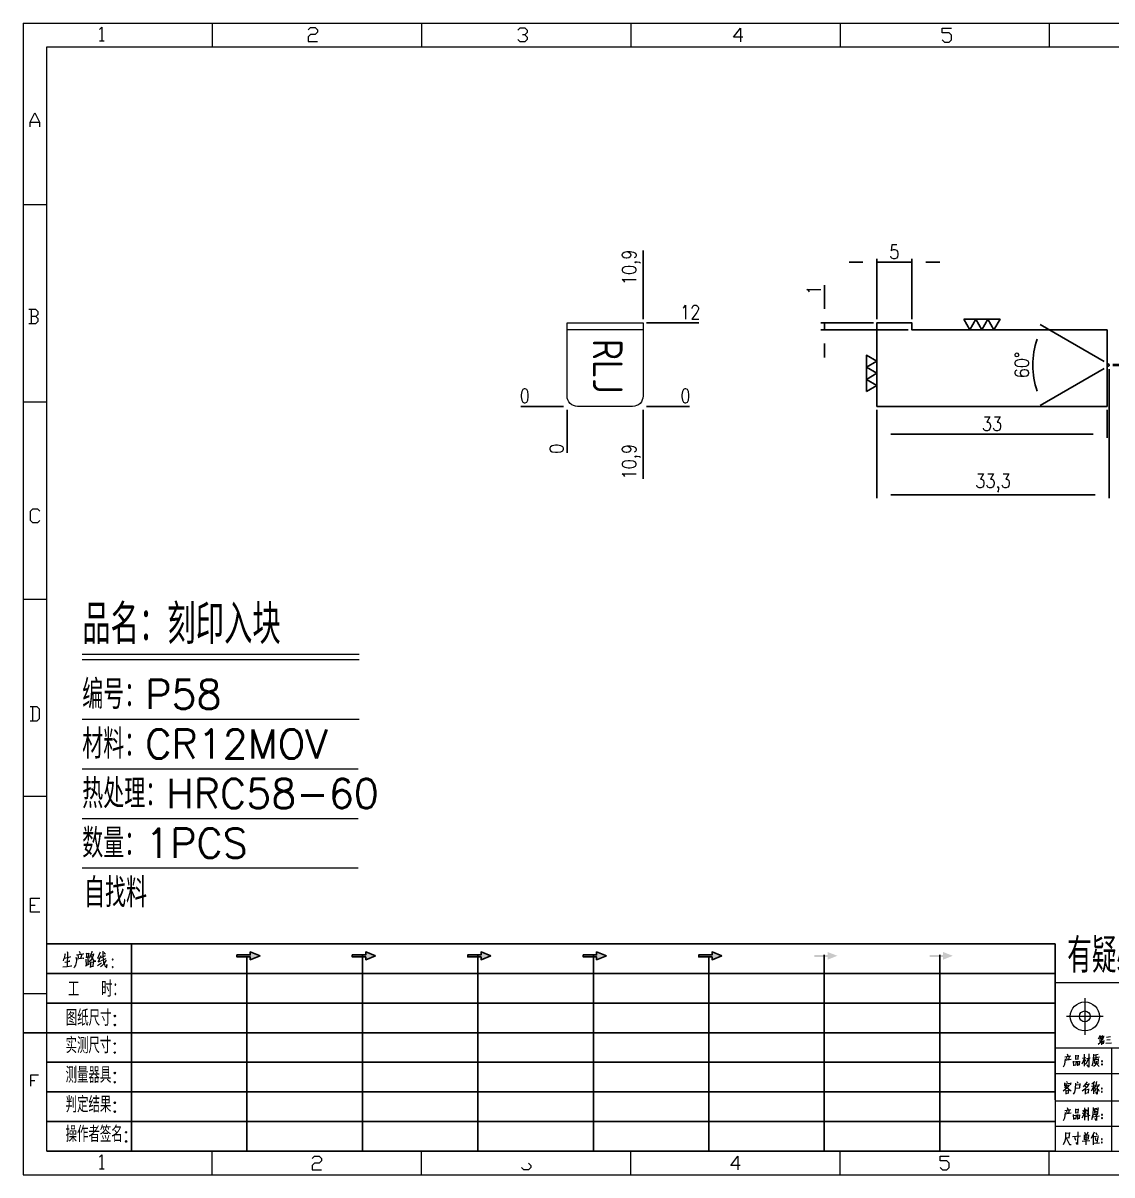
# Model space of a CAD drawing. Header units: millimetres. Extents: x 88508 to 142116, y -5268 to 20283.
# Drawn here: x 99286.1 to 99442.2, y 7133.4 to 7298.5 of the extents above; entities that cross this region are included whole.
import ezdxf
from ezdxf.enums import TextEntityAlignment as Align

# ---------------------------------------------------------------- set-up
doc = ezdxf.new("R2010")
doc.units = ezdxf.units.MM
doc.linetypes.add('HIDDEN', pattern=[0])
for name, color, linetype in [('DIE_P', 2, 'Continuous'), ('DIM', 4, 'Continuous'), ('MATER', 8, 'Continuous'), ('PPS_P', 2, 'Continuous')]:
    doc.layers.add(name, color=color, linetype=linetype)
doc.styles.add('chinesef_fs', font='simplex.shx', dxfattribs={"bigfont": 'gbcbig.shx'})
doc.styles.add('GBENOR_', font='gbenor.shx', dxfattribs={"bigfont": 'gbcbig'})
doc.styles.add('LYJ', font='gbenor.shx', dxfattribs={"bigfont": 'gbcbig.shx'})
doc.styles.get("Standard").update_dxf_attribs({"font": 'txt.shx', "width": 0.85, "bigfont": 'ctxt.shx'})
doc.styles.add('TXT', font='txt.shx', dxfattribs={"width": 0.8, "bigfont": 'ctxt.shx'})
doc.dimstyles.new('T-2-WX', dxfattribs={"dimtxt": 2, "dimasz": 2, "dimexe": 0.5, "dimexo": 0.5, "dimgap": 0.5, "dimtad": 1, "dimtxsty": 'Standard', "dimblk": 'OPEN30', "dimcen": 0, "dimazin": 3, "dimtfac": 1, "dimtmove": 0, "dimatfit": 3, "dimldrblk": 'OPEN30', "dimlwd": -1, "dimlwe": -1})

# ---------------------------------------------------------------- blocks, each defined once
blk = doc.blocks.new('U40')
for points in [[(351.8, 337.7), (351.8, 333.2), (367, 339.3), (351.8, 345.3), (351.8, 340.8), (331.2, 340.8), (331.2, 337.7)], [(545.7, 339.3), (530.6, 345.3), (530.6, 340.8), (509.9, 340.8), (509.9, 337.7), (530.6, 337.7), (530.6, 333.2)], [(724.5, 339.3), (709.3, 345.3), (709.3, 340.8), (688.7, 340.8), (688.7, 337.7), (709.3, 337.7), (709.3, 333.2)], [(903.3, 339.3), (888.1, 345.3), (888.1, 340.8), (867.5, 340.8), (867.5, 337.7), (888.1, 337.7), (888.1, 333.2)], [(1082.1, 339.3), (1066.9, 345.3), (1066.9, 340.8), (1046.3, 340.8), (1046.3, 337.7), (1066.9, 337.7), (1066.9, 333.2)], [(1245.7, 337.7), (1245.7, 333.2), (1260.9, 339.3), (1245.7, 345.3), (1245.7, 340.8), (1225.1, 340.8), (1225.1, 337.7)], [(1424.5, 337.7), (1424.5, 333.2), (1439.7, 339.3), (1424.5, 345.3), (1424.5, 340.8), (1403.8, 340.8), (1403.8, 337.7)]]:
    blk.add_hatch(color=3).paths.add_polyline_path(points)
at = {"color": 254, "lineweight": 18}
for p, q in [((0, 1783.5), (0, 0)), ((0, 1783.5), (2530.2, 1783.5)), ((941.1, 1783.5), (941.1, 1746.5)), ((1265.1, 1783.5), (1265.1, 1746.5)), ((1589.1, 1783.5), (1589.1, 1746.5)), ((37, 37), (37, 1746.5)), ((37, 1746.5), (2493.2, 1746.5)), ((0, 1502.7), (37, 1502.7)), ((0, 1197.2), (37, 1197.2)), ((0, 891.7), (37, 891.7)), ((0, 586.3), (37, 586.3)), ((1598.1, 298), (2493.2, 298)), ((0, 280.8), (37, 280.8)), ((1598.2, 196.6), (2493.2, 196.6)), ((2493.2, 156.4), (1598.2, 156.4)), ((2493.2, 114.1), (1598.2, 114.1)), ((2493.2, 75), (1598.2, 75)), ((37, 37), (2493.2, 37)), ((941.1, 0), (941.1, 37)), ((1265.1, 0), (1265.1, 37)), ((1589.1, 0), (1589.1, 37)), ((0, 0), (2530.2, 0))]:
    blk.add_line(p, q, dxfattribs=at)
at = {"color": 254, "linetype": 'Continuous', "lineweight": 18}
for p, q in [((293.1, 1783.5), (293.1, 1746.5)), ((617.1, 1783.5), (617.1, 1746.5)), ((1598.1, 298), (1598.1, 37)), ((1598.2, 298), (1598.2, 37)), ((1685.3, 196.6), (1685.3, 37)), ((293.1, 0), (293.1, 37)), ((617.1, 0), (617.1, 37))]:
    blk.add_line(p, q, dxfattribs=at)
for p, q in [((38, 357.6), (1598.2, 357.6)), ((1598.2, 357.6), (1598.2, 116.2)), ((38, 311.8), (1598.2, 311.8)), ((37.1, 266), (1598.2, 266)), ((0.1, 220.2), (1598.2, 220.2)), ((37.1, 174.4), (1598.2, 174.4)), ((37.1, 128.6), (1598.2, 128.6)), ((37.1, 82.8), (1598.2, 82.8))]:
    blk.add_line(p, q)
at = {"color": 254}
for p, q in [((167.8, 37), (167.8, 357.6)), ((525.5, 37), (525.5, 340.8)), ((704.3, 37), (704.3, 340.8)), ((883.1, 37), (883.1, 340.8)), ((1240.6, 37), (1240.6, 340.8)), ((1419.4, 37), (1419.4, 340.8)), ((346.7, 37), (346.7, 337.9)), ((1061.9, 37), (1061.9, 337.7)), ((1598.2, 37), (38, 37))]:
    blk.add_line(p, q, dxfattribs=at)
at = {"color": 92, "lineweight": 18}
for p, q in [((1644.1, 273.9), (1644.1, 217)), ((1672.4, 245.5), (1615.5, 245.5))]:
    blk.add_line(p, q, dxfattribs=at)
for points in [[(118.3, 1773.7), (121.9, 1777.3), (121.9, 1755.8)], [(441.4, 1773.1), (445, 1776.7), (452.2, 1776.7), (455.8, 1773.1), (455.8, 1769.5), (452.2, 1765.9), (445, 1765.9), (441.4, 1762.3), (441.4, 1755.1), (455.8, 1755.1)], [(766.4, 1772.4), (770, 1776), (777.2, 1776), (780.8, 1772.4), (780.8, 1768.8), (777.2, 1765.2), (773.6, 1765.2)], [(1114.4, 1761.4), (1100, 1761.4), (1110.8, 1775.8), (1110.8, 1754.2)], [(1423.4, 1757.7), (1427, 1754.1), (1434.2, 1754.1), (1437.8, 1757.7), (1437.8, 1764.9), (1434.2, 1768.5), (1423.4, 1768.5), (1423.4, 1775.7), (1437.8, 1775.7)], [(118.3, 1755.8), (125.5, 1755.8)], [(777.2, 1765.2), (780.8, 1761.6), (780.8, 1758), (777.2, 1754.4), (770, 1754.4), (766.4, 1758)], [(11.1, 1622.8), (11.1, 1630), (18.3, 1644.4), (25.5, 1630), (25.5, 1622.8)], [(11.1, 1630), (25.5, 1630)], [(20, 1329), (23.6, 1332.6), (23.6, 1336.2), (20, 1339.8), (9.2, 1339.8)], [(12.8, 1339.8), (12.8, 1318.2)], [(9.2, 1318.2), (20, 1318.2), (23.6, 1321.8), (23.6, 1325.4), (20, 1329), (12.8, 1329)], [(26.1, 1013.2), (22.5, 1009.6), (15.3, 1009.6), (11.7, 1013.2), (11.7, 1027.6), (15.3, 1031.2), (22.5, 1031.2), (26.1, 1027.6)], [(11, 703.2), (21.8, 703.2), (25.4, 706.8), (25.4, 721.2), (21.8, 724.8), (11, 724.8)], [(14.6, 724.8), (14.6, 703.2)], [(26.1, 407), (11.7, 407), (11.7, 428.6), (26.1, 428.6)], [(11.7, 417.8), (18.9, 417.8)], [(1613.5, 179.9), (1612.8, 170.8), (1610.8, 166.8)], [(1613, 182.8), (1622.3, 184.3)], [(1613.3, 177.7), (1623.2, 179.2)], [(1615.9, 182.1), (1616.3, 179)], [(1616.6, 187.6), (1617.9, 184.5)], [(1619.7, 183.6), (1618.8, 178.8)], [(1629.6, 185.4), (1629.6, 178.6)], [(1629.6, 184.3), (1634, 184.7)], [(1629.6, 179.4), (1634.2, 179.9)], [(1633.8, 179.9), (1634.2, 185.4)], [(1640, 172.1), (1643.5, 180.5)], [(1645.9, 181.4), (1640.4, 180.5)], [(1643.5, 168.2), (1643.5, 186.9)], [(1645.5, 176.1), (1643.5, 179.2)], [(1649.7, 180.8), (1647, 174.8), (1644.8, 171)], [(1646.6, 180.3), (1652.3, 181.2)], [(1650.1, 187.6), (1650.1, 167.1), (1647.7, 170.6)], [(1657.4, 186.9), (1657.2, 179), (1656.5, 173.7), (1654.8, 168.4)], [(1664.9, 186.7), (1657.4, 184.7)], [(1657.8, 181.2), (1666.7, 182.8)], [(1659.2, 179.7), (1659.2, 172.4)], [(1664.5, 179), (1659.2, 178.1)], [(1661.6, 178.6), (1661.8, 185.2)], [(1664.7, 180.1), (1664.5, 172.1)], [(1626.9, 168.8), (1626.7, 176.3)], [(1626.9, 175.2), (1630.5, 175.7)], [(1626.9, 170.2), (1630.7, 170.6)], [(1630.5, 176.1), (1630.3, 170.6)], [(1632.7, 176.3), (1632.7, 168.8)], [(1636.2, 175.7), (1632.9, 175.2)], [(1632.9, 170.4), (1636.4, 170.8)], [(1636, 170.8), (1636.4, 176.1)], [(1662, 176.3), (1661.4, 172.4), (1660, 169.7), (1657.6, 167.7)], [(1662.3, 172.4), (1666.2, 168)], [(12.3, 137.7), (12.3, 155), (23.8, 155)], [(12.3, 146.4), (18.1, 146.4)], [(1615.9, 144.9), (1617.5, 143.1)], [(1632.3, 144.9), (1633.2, 142)], [(1647.7, 144.2), (1641.5, 136.3)], [(1659.4, 144.2), (1655.2, 140.5)], [(1662.3, 144.9), (1661.2, 139.2), (1660.1, 135.2)], [(1619.7, 139.4), (1616.8, 135), (1610.6, 129.7)], [(1612.8, 142.5), (1612.4, 138.1)], [(1615.9, 140.3), (1612.4, 135)], [(1612.8, 141.2), (1622.3, 142)], [(1614.6, 131.2), (1614.8, 125)], [(1614.6, 130.3), (1619.2, 131.2)], [(1614.8, 137.8), (1619.2, 138.9)], [(1614.8, 126.1), (1619.5, 127)], [(1615.1, 136.3), (1621.7, 131), (1623, 131)], [(1619, 127), (1619.5, 131.9)], [(1622.6, 142.5), (1621.2, 138.9)], [(1629.6, 142), (1629.2, 133.6), (1628.3, 128.3), (1626.1, 125)], [(1629.2, 134.3), (1636.2, 135)], [(1629.4, 139.6), (1636, 140.3)], [(1636.2, 141.6), (1635.8, 135)], [(1650.8, 141.4), (1647.3, 136.1), (1644.2, 133), (1639.8, 129.9)], [(1644, 138.9), (1645.7, 136.1)], [(1644.6, 133.4), (1644.6, 125)], [(1644.6, 131.9), (1650.2, 132.8)], [(1644.6, 126.8), (1650.4, 127.5)], [(1645.1, 140.3), (1650.2, 140.7)], [(1649.9, 127.5), (1650.4, 133.2)], [(1657.7, 137.4), (1656.1, 133.6), (1654.1, 129.9)], [(1654.6, 137.4), (1659.9, 138.3)], [(1657.7, 142), (1657.7, 125.5)], [(1657.7, 136.3), (1659.6, 133.9)], [(1661.4, 134.1), (1659, 128.6)], [(1663, 137.6), (1663, 125.3), (1661, 128.1)], [(1661.4, 138.9), (1665.8, 139.6)], [(1664.3, 133.6), (1666.5, 129.9)], [(1666.3, 140), (1664.9, 136.7)], [(1613.5, 96.9), (1612.8, 87.8), (1610.8, 83.9)], [(1613, 99.8), (1622.3, 101.3)], [(1613.3, 94.7), (1623.2, 96.2)], [(1615.9, 99.1), (1616.3, 96)], [(1616.6, 104.6), (1617.9, 101.5)], [(1619.7, 100.6), (1618.8, 95.8)], [(1626.9, 85.8), (1626.7, 93.4)], [(1626.9, 92.3), (1630.5, 92.7)], [(1629.6, 102.4), (1629.6, 95.6)], [(1629.6, 101.3), (1634, 101.8)], [(1629.6, 96.4), (1634.2, 96.9)], [(1630.5, 93.1), (1630.3, 87.6)], [(1632.7, 93.4), (1632.7, 85.8)], [(1636.2, 92.7), (1632.9, 92.3)], [(1633.8, 96.9), (1634.2, 102.4)], [(1636, 87.8), (1636.4, 93.1)], [(1643.5, 96), (1641.5, 91.6), (1639.5, 88.1)], [(1640, 95.6), (1645.9, 96.4)], [(1641.1, 100.9), (1641.9, 97.6)], [(1643.5, 104), (1643.5, 85)], [(1643.5, 95.1), (1645.3, 92.3)], [(1645.5, 101.3), (1644.2, 96.2)], [(1645, 90.7), (1652.3, 92.7)], [(1646.8, 101.1), (1647.9, 98.4)], [(1646.8, 96.9), (1648.1, 93.6)], [(1649.7, 84.5), (1649.7, 104.2)], [(1657, 104.4), (1656.3, 93.1), (1654.5, 85.4)], [(1657, 102.6), (1666, 103.7)], [(1657.2, 90), (1666.9, 91.4)], [(1658.3, 93.8), (1664.2, 94.7)], [(1659.2, 101.8), (1659.2, 95.1)], [(1664.7, 101.1), (1659.2, 100.4)], [(1659.2, 98), (1663.4, 98.7)], [(1659.2, 96), (1664.7, 96.7)], [(1661.4, 92.9), (1662, 90.7), (1662, 84.5), (1659.8, 87.2)], [(1661.8, 91.6), (1664.5, 94.9)], [(1664.2, 96.7), (1664.7, 101.8)], [(1626.9, 87.2), (1630.7, 87.6)], [(1632.9, 87.4), (1636.4, 87.8)], [(1614.4, 65.7), (1614.2, 57.3), (1613.3, 52.3), (1610.4, 46.5)], [(1614.2, 57.3), (1620.6, 58.2)], [(1620.6, 64.8), (1614.4, 64.2)], [(1615.3, 57.3), (1620.6, 47.4), (1622.8, 47.4)], [(1619.9, 58.2), (1620.8, 65.7)], [(1625.2, 59.3), (1637.6, 60.6)], [(1630.1, 53.6), (1628.7, 58)], [(1633.4, 66.6), (1632.9, 47.2), (1630.7, 50)], [(1639.8, 52.5), (1652.1, 53.6)], [(1642.9, 62.2), (1642.9, 54.5)], [(1649.5, 61.8), (1642.9, 61.1)], [(1642.9, 55.1), (1649.9, 55.8)], [(1643.5, 66.2), (1645.1, 62.4)], [(1643.8, 58.4), (1648.6, 58.9)], [(1646.2, 46.7), (1646.2, 61.3)], [(1648.6, 66.4), (1646.8, 61.8)], [(1649.7, 62.2), (1649.3, 55.8)], [(1658.5, 66.4), (1653.9, 56.2)], [(1656.8, 62.2), (1656.8, 46.7)], [(1658.3, 59.8), (1665.8, 60.6)], [(1659.9, 57.8), (1661.2, 52.7)], [(1661.4, 65.7), (1662.7, 62.2)], [(1664.1, 58.4), (1662.5, 49.6)], [(1657.7, 49.2), (1666.7, 49.8)], [(118.3, 27.4), (121.9, 31), (121.9, 9.4)], [(447.9, 25.7), (451.5, 29.3), (458.7, 29.3), (462.3, 25.7), (462.3, 22.1), (458.7, 18.5), (451.5, 18.5), (447.9, 14.9), (447.9, 7.7), (462.3, 7.7)], [(782.7, 18.5), (786.3, 14.9), (786.3, 11.3), (782.7, 7.7), (775.5, 7.7), (771.9, 11.3)], [(1110.3, 14.9), (1095.9, 14.9), (1106.7, 29.3), (1106.7, 7.7)], [(1419.9, 11.3), (1423.5, 7.7), (1430.7, 7.7), (1434.3, 11.3), (1434.3, 18.5), (1430.7, 22.1), (1419.9, 22.1), (1419.9, 29.3), (1434.3, 29.3)], [(118.3, 9.4), (125.5, 9.4)]]:
    blk.add_lwpolyline(points, dxfattribs=at)
at = {"color": 92, "lineweight": 0}
for points in [[(65, 342.2), (64.8, 341), (64.1, 337.9), (63.6, 335.7), (62.8, 333.5), (62.1, 331.4)], [(68.4, 345.9), (68.7, 344.4), (68.1, 322.9)], [(82.6, 340.8), (93.7, 342.2), (93.3, 342.4), (92.4, 342)], [(86.1, 336.1), (86, 337.5), (85.3, 339.8)], [(86.7, 346.7), (87.9, 344.6), (88.3, 343)], [(90.3, 341), (90.4, 339.6), (89.1, 335.3)], [(97.8, 344), (98.1, 342.6), (98.1, 340.8), (98.1, 337.9), (98.1, 336.3), (98.2, 337.7), (102.1, 338.3), (101.8, 338.3), (102.1, 343.6), (102.1, 343.2), (102.1, 342.8), (98.2, 342.2)], [(105.5, 341.2), (105.9, 341), (109.6, 341.8), (109.3, 342.6), (108.5, 339.6), (107.6, 337.3), (106.9, 335.9), (105.9, 334.3), (104.3, 332), (103.1, 330.4), (101.9, 329.4)], [(106.6, 346.5), (106.5, 345.2), (105.1, 341.2), (104.2, 338.9), (103.1, 336.3), (102.6, 335.5)], [(104.9, 339.1), (105.3, 338.7), (107, 335.7), (108.6, 333.3), (109.9, 331.2), (110.3, 330.8), (112.6, 330.8), (110.2, 331.2), (109, 332.6)], [(119.3, 344.8), (119.1, 343.8), (116.8, 338.5), (115.4, 335.5), (119.3, 336.3)], [(120.3, 339.4), (118.1, 333.5), (116.4, 330), (116.1, 329.8), (120.5, 331.4)], [(121.7, 336.7), (127.7, 339.6)], [(123.4, 346.5), (123.5, 345.4), (123.5, 340.8), (123.8, 337.3), (124, 335.3), (124.2, 333.1), (124.5, 331), (124.8, 329), (125.2, 327.4), (125.9, 325.7), (126.9, 323.9), (127.9, 322.7), (128.9, 321.7), (129.6, 321.3), (129.9, 326.1), (129.4, 321.5)], [(127.7, 341.6), (127.2, 342.4), (125.7, 344.2)], [(61.4, 322.3), (68.2, 322.9), (75.3, 323.7), (74.9, 323.9), (73.8, 323.5)], [(63.8, 335.9), (73.4, 337.5), (73.1, 337.7), (72.5, 337.3)], [(64.5, 329.6), (64.8, 329.6), (65.1, 329.6), (72.5, 331), (71.9, 331), (70.9, 330.8)], [(82.6, 335.1), (82.6, 331.8), (82.3, 329), (81.9, 326.8), (81.2, 324.9), (80.3, 323.1), (79.6, 321.9), (78.8, 320.9)], [(93.3, 335.5), (94.1, 335.7), (94.3, 335.5), (82.6, 334.3), (82.6, 335.1), (82.2, 336.9)], [(96.5, 323.9), (102.8, 327.2)], [(97.2, 334.3), (97.5, 333.5), (97.7, 324.7)], [(100.2, 337.9), (100.1, 325.9)], [(100.2, 332.6), (102.4, 333.1)], [(104.2, 330), (104.5, 329), (104.5, 321.1), (104.3, 322.1), (104.5, 322.7), (109.2, 323.1), (108.6, 323.1), (109, 329.2), (109, 330), (109.3, 329.4), (108.6, 329.4), (104.6, 328.8)], [(115.3, 324.3), (121.5, 328.2)], [(128.2, 332.4), (128.1, 331.6), (126.9, 329.6), (125.8, 328), (124.5, 326.3), (123, 324.7), (121.4, 323.3), (120.1, 322.3)], [(121.4, 332.2), (128.8, 335.1)]]:
    blk.add_lwpolyline(points, dxfattribs=at)
for points in [[(367, 339.3), (351.8, 345.3), (351.8, 340.8), (331.2, 340.8), (331.2, 337.7), (351.8, 337.7), (351.8, 333.2), (367, 339.3)], [(545.7, 339.3), (530.6, 345.3), (530.6, 340.8), (509.9, 340.8), (509.9, 337.7), (530.6, 337.7), (530.6, 333.2), (545.7, 339.3)], [(724.5, 339.3), (709.3, 345.3), (709.3, 340.8), (688.7, 340.8), (688.7, 337.7), (709.3, 337.7), (709.3, 333.2), (724.5, 339.3)], [(903.3, 339.3), (888.1, 345.3), (888.1, 340.8), (867.5, 340.8), (867.5, 337.7), (888.1, 337.7), (888.1, 333.2), (903.3, 339.3)], [(1082.1, 339.3), (1066.9, 345.3), (1066.9, 340.8), (1046.3, 340.8), (1046.3, 337.7), (1066.9, 337.7), (1066.9, 333.2), (1082.1, 339.3)]]:
    blk.add_lwpolyline(points)
for points in [[(138.7, 332.4), (139.4, 333.5), (138.7, 334.5), (138, 333.5)], [(138.7, 320.9), (139.4, 321.9), (138.7, 322.9), (138, 321.9)]]:
    blk.add_lwpolyline(points, close=True, dxfattribs=at)
at = {"color": 3, "lineweight": 18}
for points in [[(1665.5, 210.9), (1668.3, 216.3)], [(1667.3, 214.2), (1670.1, 214.7)], [(1668.8, 211.7), (1668, 214.2)], [(1670.3, 211.9), (1671.9, 216.3)], [(1671.1, 214.2), (1674, 214.7)], [(1671.4, 214.2), (1672.9, 211.7)], [(1677.6, 213.5), (1684, 214.2)], [(1670.1, 206.6), (1668, 204.5), (1665, 202.1)], [(1667.1, 206.6), (1673.4, 207.3)], [(1667.3, 211.1), (1672.4, 211.6)], [(1667.3, 209.6), (1667.3, 206.6)], [(1672.5, 209.4), (1667.3, 208.9)], [(1670.1, 211.2), (1670.1, 201.3)], [(1673.5, 208.1), (1672.7, 202.9), (1671.7, 205)], [(1672.2, 209.4), (1672.5, 211.9)], [(1685.5, 204.2), (1676.6, 203.5)], [(1678.3, 209.1), (1683.5, 209.6)]]:
    blk.add_lwpolyline(points, dxfattribs=at)
at = {"color": 92, "lineweight": 18}
for points in [[(1670, 176.1), (1670, 175.9), (1670.2, 175.7), (1670.4, 175.5), (1670.6, 175.5), (1670.9, 175.5), (1671.1, 175.7), (1671.3, 175.9), (1671.3, 176.1), (1671.3, 176.4), (1671.1, 176.6), (1670.9, 176.7), (1670.6, 176.8), (1670.4, 176.7), (1670.2, 176.6), (1670, 176.4)], [(1671.3, 171), (1671.3, 171.3), (1671.1, 171.5), (1670.9, 171.7), (1670.6, 171.7), (1670.4, 171.7), (1670.2, 171.5), (1670, 171.3), (1670, 171), (1670, 170.8), (1670.2, 170.6), (1670.4, 170.4), (1670.6, 170.4), (1670.9, 170.4), (1671.1, 170.6), (1671.3, 170.8)], [(1671.1, 176.1), (1671, 176.3), (1670.9, 176.5), (1670.6, 176.6), (1670.4, 176.5), (1670.3, 176.3), (1670.2, 176.1), (1670.3, 175.9), (1670.4, 175.7), (1670.6, 175.7), (1670.9, 175.7), (1671, 175.9)], [(1671.1, 171), (1671, 171.3), (1670.9, 171.4), (1670.6, 171.5), (1670.4, 171.4), (1670.3, 171.3), (1670.2, 171), (1670.3, 170.8), (1670.4, 170.7), (1670.6, 170.6), (1670.9, 170.7), (1671, 170.8)], [(1669.8, 133.9), (1669.8, 133.6), (1670, 133.4), (1670.2, 133.3), (1670.5, 133.2), (1670.7, 133.3), (1670.9, 133.4), (1671.1, 133.6), (1671.1, 133.9), (1671.1, 134.1), (1670.9, 134.3), (1670.7, 134.5), (1670.5, 134.5), (1670.2, 134.5), (1670, 134.3), (1669.8, 134.1)], [(1671.1, 128.8), (1671.1, 129), (1670.9, 129.3), (1670.7, 129.4), (1670.5, 129.4), (1670.2, 129.4), (1670, 129.3), (1669.8, 129), (1669.8, 128.8), (1669.8, 128.5), (1670, 128.3), (1670.2, 128.2), (1670.5, 128.1), (1670.7, 128.2), (1670.9, 128.3), (1671.1, 128.5)], [(1670.9, 133.9), (1670.8, 134.1), (1670.7, 134.2), (1670.5, 134.3), (1670.2, 134.2), (1670.1, 134.1), (1670, 133.9), (1670.1, 133.6), (1670.2, 133.5), (1670.5, 133.4), (1670.7, 133.5), (1670.8, 133.6)], [(1670.9, 128.8), (1670.8, 129), (1670.7, 129.2), (1670.5, 129.2), (1670.2, 129.2), (1670.1, 129), (1670, 128.8), (1670.1, 128.6), (1670.2, 128.4), (1670.5, 128.3), (1670.7, 128.4), (1670.8, 128.6)], [(1670, 93.1), (1670, 92.9), (1670.2, 92.7), (1670.4, 92.5), (1670.6, 92.5), (1670.9, 92.5), (1671.1, 92.7), (1671.3, 92.9), (1671.3, 93.1), (1671.3, 93.4), (1671.1, 93.6), (1670.9, 93.7), (1670.6, 93.8), (1670.4, 93.7), (1670.2, 93.6), (1670, 93.4)], [(1671.1, 93.1), (1671, 93.4), (1670.9, 93.5), (1670.6, 93.6), (1670.4, 93.5), (1670.3, 93.4), (1670.2, 93.1), (1670.3, 92.9), (1670.4, 92.8), (1670.6, 92.7), (1670.9, 92.8), (1671, 92.9)], [(1671.3, 88.1), (1671.3, 88.3), (1671.1, 88.5), (1670.9, 88.7), (1670.6, 88.7), (1670.4, 88.7), (1670.2, 88.5), (1670, 88.3), (1670, 88.1), (1670, 87.8), (1670.2, 87.6), (1670.4, 87.4), (1670.6, 87.4), (1670.9, 87.4), (1671.1, 87.6), (1671.3, 87.8)], [(1671.1, 88.1), (1671, 88.3), (1670.9, 88.4), (1670.6, 88.5), (1670.4, 88.4), (1670.3, 88.3), (1670.2, 88.1), (1670.3, 87.8), (1670.4, 87.7), (1670.6, 87.6), (1670.9, 87.7), (1671, 87.8)], [(1669.8, 55.3), (1669.8, 55.1), (1670, 54.9), (1670.2, 54.7), (1670.5, 54.7), (1670.7, 54.7), (1670.9, 54.9), (1671.1, 55.1), (1671.1, 55.3), (1671.1, 55.6), (1670.9, 55.8), (1670.7, 56), (1670.5, 56), (1670.2, 56), (1670, 55.8), (1669.8, 55.6)], [(1670.9, 55.3), (1670.8, 55.6), (1670.7, 55.7), (1670.5, 55.8), (1670.2, 55.7), (1670.1, 55.6), (1670, 55.3), (1670.1, 55.1), (1670.2, 55), (1670.5, 54.9), (1670.7, 55), (1670.8, 55.1)], [(1671.1, 50.3), (1671.1, 50.5), (1670.9, 50.7), (1670.7, 50.9), (1670.5, 50.9), (1670.2, 50.9), (1670, 50.7), (1669.8, 50.5), (1669.8, 50.3), (1669.8, 50), (1670, 49.8), (1670.2, 49.7), (1670.5, 49.6), (1670.7, 49.7), (1670.9, 49.8), (1671.1, 50)], [(1670.9, 50.3), (1670.8, 50.5), (1670.7, 50.7), (1670.5, 50.7), (1670.2, 50.7), (1670.1, 50.5), (1670, 50.3), (1670.1, 50), (1670.2, 49.9), (1670.5, 49.8), (1670.7, 49.9), (1670.8, 50)]]:
    blk.add_lwpolyline(points, close=True, dxfattribs=at)
for radius in [22.5, 8.37]:
    blk.add_circle((1644.1, 245.5), radius, dxfattribs=at)
at = {"color": 3, "style": 'chinesef_fs'}
for s, height, p in [('有疑必问 不可盲目加工', 53.079, (1616.8, 313.1)), ('工  时：', 24.57, (69.5, 275.7)), ('图纸尺寸:', 24.57, (66.2, 230.9)), ('实测尺寸:', 24.57, (65.9, 188.4)), ('测量器具:', 24.57, (65.9, 142.6)), ('判定结果:', 24.57, (65.9, 96.8)), ('操作者签名:', 24.57, (65.9, 51))]:
    blk.add_text(s, height=height, dxfattribs=at).set_placement(p)
at = {"lineweight": 18, "style": 'GBENOR_'}
blk.add_attdef('文档路径', (2126, 386.9), '', height=17.8, dxfattribs=at)
at = {"lineweight": 20, "style": 'TXT'}
for tag, height, p in [('18-**-**', 16.3, (1866.6, 256.2)), ('客户名称', 16.1, (1741.1, 134, 0)), ('料厚:', 16.1, (1741.3, 93.2, 0))]:
    blk.add_attdef(tag, text='', height=height, dxfattribs=at).set_placement(p, align=Align.MIDDLE)
for tag, p, height in [('88888', (1850.9, 207.5), 14.9), ('材质:', (1691.2, 168, 0), 16.1), ('核准', (1869.4, 127.5, 0), 16.1), ('设计', (1868.8, 88.3, 0), 16.1), ('绘图', (1868.2, 49.1, 0), 16.1)]:
    blk.add_attdef(tag, p, '', height=height, dxfattribs=at)
for tag, p, height, width in [('3', (2234.7, 206.9), 15.8, 0.7), ('4', (2234.7, 167.4), 15.8, 0.7), ('核准日期', (2041.1, 124.2, 0), 16.1, 0.68), ('设计日期', (2041.1, 84.5, 0), 16.1, 0.68), ('1', (2251.9, 85.9), 14.6, 0.7), ('绘图日期', (2040.9, 46.4, 0), 16.1, 0.68), ('2', (2235, 49.2), 14.6, 0.7)]:
    blk.add_attdef(tag, p, '', height=height, dxfattribs=dict(at, width=width))
blk = doc.blocks.new('*D9667')
at = {"layer": 'Defpoints', "color": 0}
for p in [(99408.51, 7243.58), (99441.51, 7243.58), (99441.51, 7239.58)]:
    blk.add_point(p, dxfattribs=at)
at = {"layer": 'DIM', "color": 0}
for p, q in [((99408.51, 7243.08), (99408.51, 7239.08)), ((99441.51, 7243.08), (99441.51, 7239.08)), ((99410.51, 7239.58), (99439.51, 7239.58))]:
    blk.add_line(p, q, dxfattribs=at)
at = {"layer": 'DIM', "color": 0, "insert": (99425.01, 7241.08), "char_height": 2, "attachment_point": 5}
blk.add_mtext('33', dxfattribs=at)
blk = doc.blocks.new('_Open30')
blk = doc.blocks.new('*D9668')
at = {"layer": 'Defpoints', "color": 0}
for p in [(99441.81, 7249.43), (99408.51, 7243.58), (99441.81, 7230.91)]:
    blk.add_point(p, dxfattribs=at)
at = {"layer": 'DIM', "color": 0}
for p, q in [((99441.81, 7248.93), (99441.81, 7230.41)), ((99408.51, 7243.08), (99408.51, 7230.41)), ((99410.51, 7230.91), (99439.81, 7230.91))]:
    blk.add_line(p, q, dxfattribs=at)
at = {"layer": 'DIM', "color": 0, "insert": (99425.16, 7232.6), "char_height": 2, "attachment_point": 5}
blk.add_mtext('33,3', dxfattribs=at)
blk = doc.blocks.new('*D9669')
at = {"layer": 'Defpoints', "color": 0}
for p in [(99431.02, 7251.43), (99441.51, 7249.75), (99441.51, 7249.26), (99441.81, 7249.58), (99441.81, 7249.43)]:
    blk.add_point(p, dxfattribs=at)
at = {"layer": 'DIM', "color": 0}
for p, q in [((99441.08, 7250), (99431.9, 7255.3)), ((99441.08, 7249.01), (99431.9, 7243.71))]:
    blk.add_line(p, q, dxfattribs=at)
blk.add_arc((99441.94, 7249.5), 11.09, 160.3452, 199.6548, dxfattribs=at)
at = {"layer": 'DIM', "color": 0, "insert": (99429.3, 7249.5), "char_height": 2, "attachment_point": 5, "rotation": 90}
blk.add_mtext('60%%d', dxfattribs=at)
blk = doc.blocks.new('*D9670')
at = {"layer": 'Defpoints', "color": 0}
for p in [(99441.81, 7249.58), (99441.81, 7249.43), (99446.28, 7249.43)]:
    blk.add_point(p, dxfattribs=at)
at = {"layer": 'DIM', "color": 0}
for p, q in [((99446.28, 7251.58), (99446.28, 7253.58)), ((99442.31, 7249.58), (99446.78, 7249.58)), ((99442.31, 7249.43), (99446.78, 7249.43)), ((99446.28, 7249.58), (99446.28, 7249.43)), ((99446.28, 7247.43), (99446.28, 7239.25))]:
    blk.add_line(p, q, dxfattribs=at)
at = {"layer": 'DIM', "color": 0, "insert": (99444.59, 7242.34), "char_height": 2, "attachment_point": 5, "rotation": 90}
blk.add_mtext('0,15', dxfattribs=at)
blk = doc.blocks.new('*D9671')
at = {"layer": 'Defpoints', "color": 0}
for p in [(99413.51, 7264.25), (99408.51, 7255.58), (99413.51, 7255.58)]:
    blk.add_point(p, dxfattribs=at)
at = {"layer": 'DIM', "color": 0}
for p, q in [((99408.51, 7256.08), (99408.51, 7264.75)), ((99413.51, 7256.08), (99413.51, 7264.75)), ((99406.51, 7264.25), (99404.51, 7264.25)), ((99408.51, 7264.25), (99413.51, 7264.25)), ((99415.51, 7264.25), (99417.51, 7264.25))]:
    blk.add_line(p, q, dxfattribs=at)
at = {"layer": 'DIM', "color": 0, "insert": (99411.01, 7265.75), "char_height": 2, "attachment_point": 5}
blk.add_mtext('5', dxfattribs=at)
blk = doc.blocks.new('*D9672')
at = {"layer": 'Defpoints', "color": 0}
for p in [(99400.98, 7255.58), (99408.51, 7255.58), (99413.51, 7254.58)]:
    blk.add_point(p, dxfattribs=at)
at = {"layer": 'DIM', "color": 0}
for p, q in [((99400.98, 7257.58), (99400.98, 7260.98)), ((99408.01, 7255.58), (99400.48, 7255.58)), ((99400.98, 7254.58), (99400.98, 7255.58)), ((99413.01, 7254.58), (99400.48, 7254.58)), ((99400.98, 7252.58), (99400.98, 7250.58))]:
    blk.add_line(p, q, dxfattribs=at)
at = {"layer": 'DIM', "color": 0, "insert": (99399.48, 7260.28), "char_height": 2, "attachment_point": 5, "rotation": 90}
blk.add_mtext('1', dxfattribs=at)
blk = doc.blocks.new('*D9673')
at = {"layer": 'Defpoints', "color": 0}
for p in [(99364.09, 7243.58), (99374.99, 7243.58), (99379.99, 7243.58)]:
    blk.add_point(p, dxfattribs=at)
at = {"layer": 'DIM', "color": 0}
blk.add_line((99375.49, 7243.58), (99381.62, 7243.58), dxfattribs=at)
at = {"layer": 'DIM', "color": 0, "insert": (99381.05, 7245.08), "char_height": 2, "attachment_point": 5}
blk.add_mtext('0', dxfattribs=at)
blk = doc.blocks.new('*D9674')
at = {"layer": 'Defpoints', "color": 0}
for p in [(99374.99, 7255.58), (99379.99, 7255.58), (99364.09, 7243.58)]:
    blk.add_point(p, dxfattribs=at)
at = {"layer": 'DIM', "color": 0}
for p, q in [((99375.49, 7255.58), (99378.99, 7255.58)), ((99378.99, 7255.58), (99375.99, 7255.58)), ((99375.99, 7255.58), (99383, 7255.58))]:
    blk.add_line(p, q, dxfattribs=at)
at = {"layer": 'DIM', "color": 0, "insert": (99381.74, 7257.08), "char_height": 2, "attachment_point": 5}
blk.add_mtext('12', dxfattribs=at)
blk = doc.blocks.new('*D9675')
at = {"layer": 'Defpoints', "color": 0}
for p in [(99359.09, 7243.58), (99364.09, 7243.58), (99364.09, 7243.58)]:
    blk.add_point(p, dxfattribs=at)
at = {"layer": 'DIM', "color": 0}
blk.add_line((99363.59, 7243.58), (99357.45, 7243.58), dxfattribs=at)
at = {"layer": 'DIM', "color": 0, "insert": (99358.02, 7245.08), "char_height": 2, "attachment_point": 5}
blk.add_mtext('0', dxfattribs=at)
blk = doc.blocks.new('*D9676')
at = {"layer": 'Defpoints', "color": 0}
for p in [(99364.09, 7243.58), (99374.99, 7243.58), (99374.99, 7238.58)]:
    blk.add_point(p, dxfattribs=at)
at = {"layer": 'DIM', "color": 0}
for p, q in [((99374.99, 7243.08), (99374.99, 7239.58)), ((99374.99, 7239.58), (99374.99, 7242.58)), ((99374.99, 7242.58), (99374.99, 7233.22))]:
    blk.add_line(p, q, dxfattribs=at)
at = {"layer": 'DIM', "color": 0, "insert": (99373.3, 7235.65), "char_height": 2, "attachment_point": 5, "rotation": 90}
blk.add_mtext('10,9', dxfattribs=at)
blk = doc.blocks.new('*D9677')
at = {"layer": 'Defpoints', "color": 0}
for p in [(99364.09, 7243.58), (99364.09, 7243.58), (99364.09, 7238.58)]:
    blk.add_point(p, dxfattribs=at)
at = {"layer": 'DIM', "color": 0}
blk.add_line((99364.09, 7243.08), (99364.09, 7236.94), dxfattribs=at)
at = {"layer": 'DIM', "color": 0, "insert": (99362.59, 7237.51), "char_height": 2, "attachment_point": 5, "rotation": 90}
blk.add_mtext('0', dxfattribs=at)
blk = doc.blocks.new('*D9678')
at = {"layer": 'Defpoints', "color": 0}
for p in [(99374.99, 7260.58), (99374.99, 7255.58), (99364.09, 7243.58)]:
    blk.add_point(p, dxfattribs=at)
at = {"layer": 'DIM', "color": 0}
for p, q in [((99374.99, 7256.58), (99374.99, 7265.94)), ((99374.99, 7256.08), (99374.99, 7259.58)), ((99374.99, 7259.58), (99374.99, 7256.58))]:
    blk.add_line(p, q, dxfattribs=at)
at = {"layer": 'DIM', "color": 0, "insert": (99373.3, 7263.51), "char_height": 2, "attachment_point": 5, "rotation": 90}
blk.add_mtext('10,9', dxfattribs=at)

msp = doc.modelspace()

# ---------------------------------------------------------------- linework, layer by layer
at = {"layer": 'DIE_P'}
for points in [[(99420.961, 7256.078), (99421.827, 7254.578), (99422.693, 7256.078), (99423.559, 7254.578), (99424.425, 7256.078), (99425.291, 7254.578), (99426.157, 7256.078), (99420.961, 7256.078)], [(99407.013, 7245.73), (99408.513, 7246.596), (99407.013, 7247.462), (99408.513, 7248.328), (99407.013, 7249.194), (99408.513, 7250.06), (99407.013, 7250.926), (99407.013, 7245.73)]]:
    msp.add_lwpolyline(points, close=True, dxfattribs=at)
at = {"layer": 'DIM', "color": 4, "linetype": 'Continuous', "lineweight": 13}
for p, q in [((99294.569, 7208.048), (99334.284, 7208.048)), ((99294.569, 7207.316), (99334.284, 7207.316)), ((99294.569, 7198.742), (99334.284, 7198.742)), ((99294.569, 7191.631), (99334.112, 7191.631)), ((99294.569, 7184.521), (99334.112, 7184.521)), ((99294.569, 7177.411), (99334.112, 7177.411))]:
    msp.add_line(p, q, dxfattribs=at)
at = {"layer": 'MATER', "color": 2}
msp.add_lwpolyline([(99441.513, 7254.578), (99441.513, 7243.578), (99408.513, 7243.578), (99408.513, 7255.578), (99413.513, 7255.578), (99413.513, 7254.578)], close=True, dxfattribs=at)
msp.add_lwpolyline([(99441.513, 7249.255), (99441.813, 7249.428), (99441.813, 7249.578), (99441.513, 7249.752)], dxfattribs=at)
at = {"layer": 'PPS_P', "linetype": 'HIDDEN', "lineweight": 15}
msp.add_line((99374.986, 7254.578), (99364.086, 7254.578), dxfattribs=at)
at = {"layer": 'PPS_P', "linetype": 'Continuous', "lineweight": 15}
msp.add_lwpolyline([(99364.086, 7255.578), (99374.986, 7255.578), (99374.986, 7245.078, -0.4142136), (99373.486, 7243.578), (99365.586, 7243.578, -0.4142136), (99364.086, 7245.078)], format="xyb", close=True, dxfattribs=at)

# ---------------------------------------------------------------- block references
at = {"ltscale": 3, "xscale": 0.0925936939025162, "yscale": 0.0925936939014202, "zscale": 0.0925936939025162}
msp.add_blockref('U40', (99286.083, 7133.401), dxfattribs=at)

# ---------------------------------------------------------------- texts
at = {"layer": 'DIM', "color": 3, "linetype": 'Continuous', "lineweight": 13, "style": 'chinesef_fs'}
for s, height, p in [('品名：刻印入块', 5.6464, (99294.569, 7209.512)), ('编号：P58', 4.1825, (99294.569, 7200.206)), ('材料：CR12MOV', 4.1825, (99294.569, 7193.095)), ('热处理：HRC58-60', 4.18254, (99294.569, 7185.985)), ('数量：1PCS', 4.1825, (99294.569, 7178.875)), ('自找料', 4.1825, (99294.824, 7171.764))]:
    msp.add_text(s, height=height, dxfattribs=at).set_placement(p)
at = {"layer": 'PPS_P', "style": 'LYJ'}
msp.add_text('RLJ', height=4.2768, rotation=270, dxfattribs=at).set_placement((99367.779, 7253.243))

# ---------------------------------------------------------------- dimensions: what is measured, and where the dimension line sits
at = {"layer": 'DIM'}
for base, p1, p2, picture, middle in [((99413.513, 7264.253), (99408.513, 7255.578), (99413.513, 7255.578), '*D9671', (99411.013, 7265.753)), ((99441.813, 7230.913), (99408.513, 7243.578), (99441.813, 7249.428), '*D9668', (99425.163, 7232.603)), ((99441.513, 7239.584), (99408.513, 7243.578), (99441.513, 7243.578), '*D9667', (99425.013, 7241.084))]:
    dim = msp.add_linear_dim(base=base, p1=p1, p2=p2, dimstyle='T-2-WX', dxfattribs=at)
    dim.commit()
    dim.dimension.update_dxf_attribs({"geometry": picture, "text_midpoint": middle})
for feature_location, offset, dtype, origin, picture, middle in [((99374.986, 7255.578), (0, 5), 1, (99364.086, 7243.578), '*D9678', (99373.296, 7263.507)), ((99374.986, 7255.578), (5, 0), 0, (99364.086, 7243.578), '*D9674', (99381.741, 7257.078)), ((99364.086200178, 7243.578325032), (-5, 0), 0, (99364.086200178, 7243.578325032), '*D9675', (99358.019533512, 7245.078325032)), ((99374.986200198, 7243.578325032), (5, 0), 0, (99364.086200178, 7243.578325032), '*D9673', (99381.052866865, 7245.078325032)), ((99364.086200178, 7243.578325032), (0, -5), 1, (99364.086200178, 7243.578325032), '*D9677', (99362.586200178, 7237.511658365)), ((99374.986, 7243.578), (0, -5), 1, (99364.086, 7243.578), '*D9676', (99373.296, 7235.65))]:
    dim = msp.add_ordinate_dim(feature_location=feature_location, offset=offset, dtype=dtype, origin=origin, dimstyle='T-2-WX', dxfattribs=at)
    dim.commit()
    dim.dimension.update_dxf_attribs({"geometry": picture, "text_midpoint": middle})
for base, p1, p2, picture, middle in [((99400.983, 7255.578), (99413.513, 7254.578), (99408.513, 7255.578), '*D9672', (99399.483, 7260.281)), ((99446.285, 7249.428), (99441.813, 7249.578), (99441.813, 7249.428), '*D9670', (99444.594, 7242.338))]:
    dim = msp.add_linear_dim(base=base, p1=p1, p2=p2, angle=270, dimstyle='T-2-WX', dxfattribs=at)
    dim.commit()
    dim.dimension.update_dxf_attribs({"geometry": picture, "text_midpoint": middle})
dim = msp.add_angular_dim_2l(base=(99431.0195, 7251.4294), line1=((99441.5129, 7249.2551), (99441.8129, 7249.4283)), line2=((99441.8129, 7249.5783), (99441.5129, 7249.7515)), dimstyle='T-2-WX', dxfattribs=at)
dim.commit()
dim.dimension.update_dxf_attribs({"geometry": '*D9669', "text_midpoint": (99429.3034, 7249.5033)})

doc.saveas('drawing.dxf')
